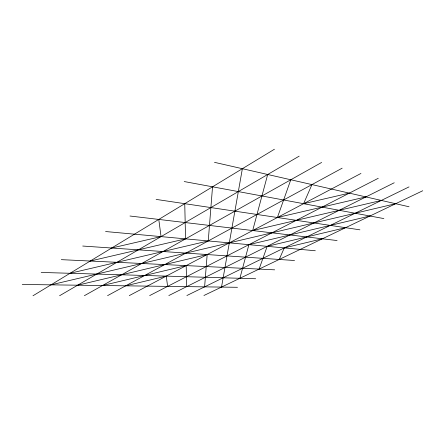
<?xml version="1.0" encoding="UTF-8"?>
<svg xmlns="http://www.w3.org/2000/svg" width="445" height="445" viewBox="0 0 445 445"><rect width="100%" height="100%" fill="white"/><g stroke="black" fill="none" stroke-linecap="round" stroke-linejoin="round"><path stroke-width="0.67" d="M204.611 286.858L207.175 254.54L77.664 285.195M212.538 186.805L208.249 240.94L70.037 273.286M221.521 287.081L242.364 168.705M239.894 278.286L248.9 244.667L369.984 216.009M267.69 174.484L252.677 230.543L381.337 200.439M259.107 269.086L267.178 246.341L345.587 227.69M290.791 179.763L277.402 217.505L365.935 196.918M279.215 259.463L284.266 247.91L322.38 238.798M311.951 184.592L303.596 203.693L349.336 193.13M32.991 295.769L274.454 149.231M59.586 295.73L299.168 156.151M84.389 295.691L321.635 162.442M107.568 295.652L342.149 168.182M129.278 295.619L360.956 173.444M149.659 295.591L378.256 178.289M168.827 295.558L394.231 182.762M186.883 295.53L409.016 186.9M203.927 295.502L422.75 190.749M125.651 285.824L166.258 276.117L167.615 286.374M102.495 285.523L186.188 265.609L186.678 286.625M50.991 284.845L395.672 203.71M90.229 261.031L185.565 238.865L184.747 203.671M111.667 248.021L161.051 236.618L158.782 219.43M22.25 284.466L237.485 287.292M41.19 272.435L255.68 278.748M61.31 259.652L274.682 269.831M82.725 246.046L294.546 260.509M105.565 231.534L315.321 250.752M129.984 216.02L337.088 240.539M156.139 199.405L359.91 229.826M184.23 181.554L383.863 218.584M214.479 162.336L409.044 206.764"/></g></svg>
